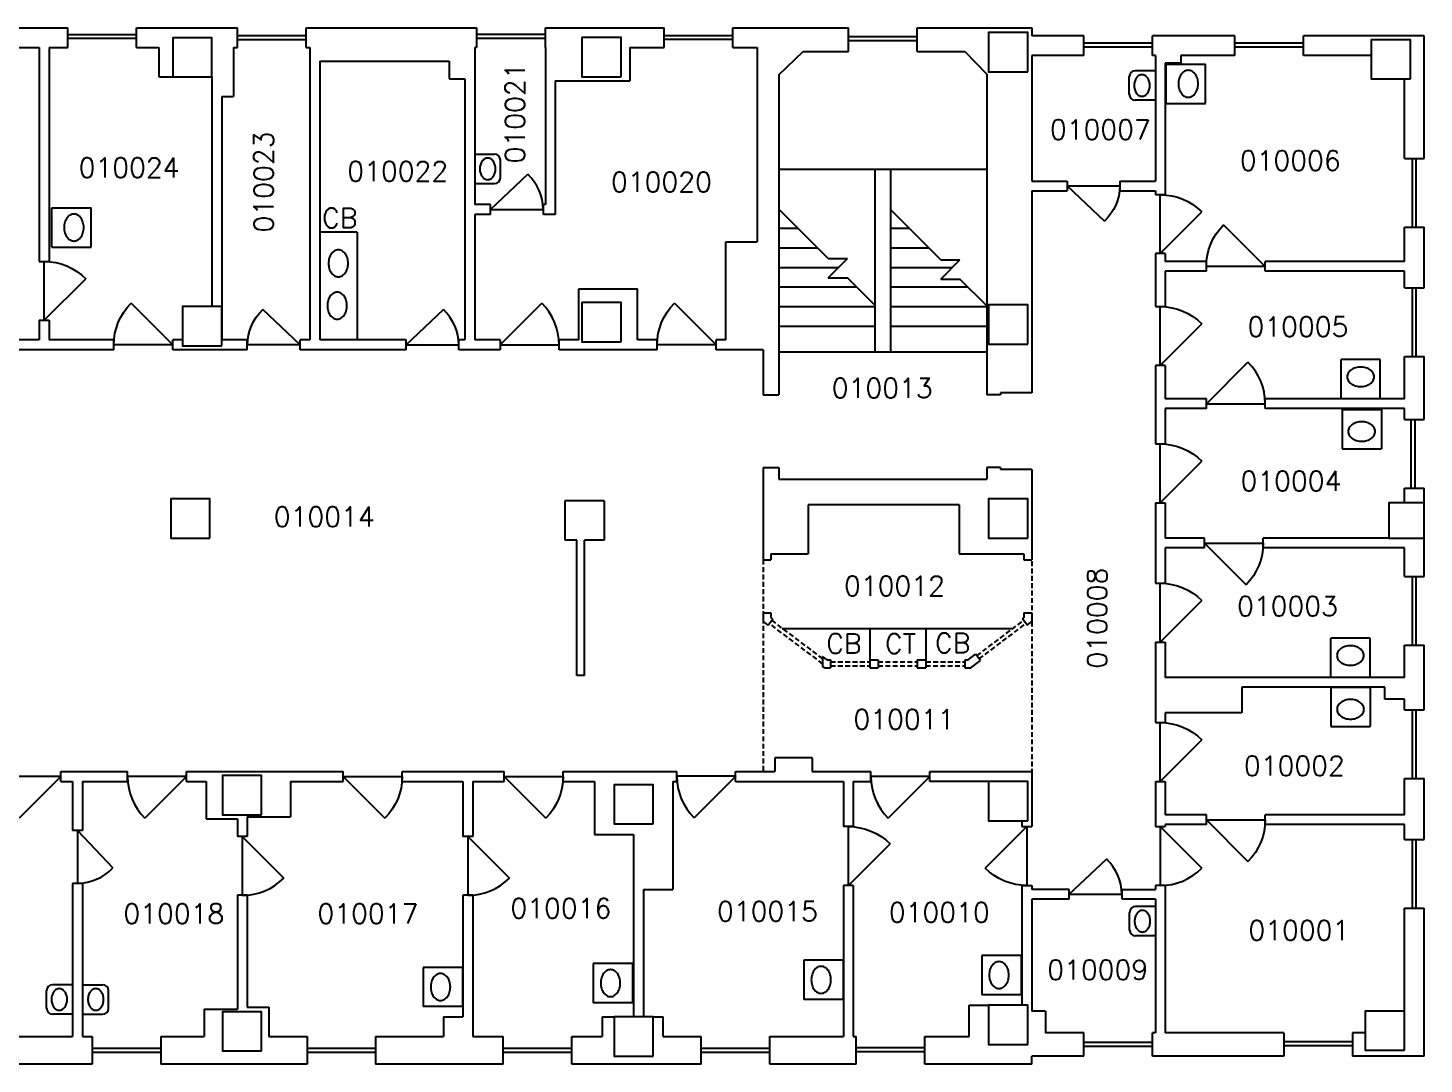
# Model space of a CAD drawing. Extents: x -572 to 188, y -99 to 441.
# Drawn here: x -62 to 9.2, y 125.1 to 177.9 of the extents above; entities that cross this region are included whole.
import ezdxf
from ezdxf.enums import TextEntityAlignment as Align

# ---------------------------------------------------------------- set-up
doc = ezdxf.new("R2010")
doc.units = 0
doc.header["$MEASUREMENT"] = 0
doc.linetypes.add('HIDDEN', pattern=[0.375, 0.25, -0.125])
for name, color, linetype in [('1', 7, 'CONTINUOUS'), ('15', 7, 'CONTINUOUS'), ('2', 7, 'CONTINUOUS'), ('25', 7, 'CONTINUOUS'), ('26', 7, 'CONTINUOUS'), ('27', 7, 'CONTINUOUS'), ('28', 7, 'CONTINUOUS'), ('29', 7, 'CONTINUOUS'), ('3', 7, 'CONTINUOUS'), ('4', 7, 'CONTINUOUS')]:
    doc.layers.add(name, color=color, linetype=linetype)
doc.styles.add('ROMANS', font='ROMANS', dxfattribs={"height": 0.2})

# ---------------------------------------------------------------- blocks, each defined once
blk = doc.blocks.new('DRLH32')
at = {"layer": '26', "color": 6, "linetype": 'Continuous'}
for q in [(1.886, 1.886), (2.667, 0)]:
    blk.add_line((0, 0), q, dxfattribs=at)
blk.add_arc((-0.003, 0), 2.67, 0, 44.94989, dxfattribs=at)
blk = doc.blocks.new('DRLH36')
at = {"layer": '26', "color": 6, "linetype": 'Continuous'}
for q in [(2.1213, 2.1213), (3, 0)]:
    blk.add_line((0, 0), q, dxfattribs=at)
blk.add_arc((0, 0), 3, 360, 45, dxfattribs=at)
blk = doc.blocks.new('DRRH36')
at = {"layer": '26', "color": 6, "linetype": 'Continuous', "yscale": -1, "rotation": 180}
blk.add_blockref('DRLH36', (0, 0), dxfattribs=at)
blk = doc.blocks.new('SINK2')
at = {"layer": '25', "color": 253, "linetype": 'Continuous'}
for p, q in [((0, 1), (-2, 1)), ((-2, 1), (-2, -1)), ((0, 1), (0, -1)), ((0, -1), (-2, -1))]:
    blk.add_line(p, q, dxfattribs=at)
blk.add_lwpolyline([(-1.12, -0.688, 0.066843), (-1.023, -0.674, 0.062769), (-0.929, -0.635, 0.056398), (-0.842, -0.572, 0.049772), (-0.767, -0.486, 0.044142), (-0.704, -0.382, 0.039957), (-0.658, -0.263, 0.03725), (-0.63, -0.134, 0.035932), (-0.62, 0, 0.035932), (-0.63, 0.134, 0.03725), (-0.658, 0.263, 0.039957), (-0.704, 0.382, 0.044142), (-0.767, 0.486, 0.049772), (-0.842, 0.572, 0.056398), (-0.929, 0.635, 0.062769), (-1.023, 0.674, 0.066843), (-1.12, 0.688, 0.066843), (-1.218, 0.674, 0.062769), (-1.312, 0.635, 0.056398), (-1.398, 0.572, 0.049772), (-1.474, 0.486, 0.044142), (-1.536, 0.382, 0.039957), (-1.582, 0.263, 0.03725), (-1.611, 0.134, 0.035932), (-1.62, 0, 0.035932), (-1.611, -0.134, 0.03725), (-1.582, -0.263, 0.039957), (-1.536, -0.382, 0.044142), (-1.474, -0.486, 0.049772), (-1.398, -0.572, 0.056398), (-1.312, -0.635, 0.062769), (-1.218, -0.674, 0.066843)], format="xyb", close=True, dxfattribs=at)
blk = doc.blocks.new('SINK5')
at = {"layer": '25', "color": 253, "linetype": 'Continuous'}
blk.add_lwpolyline([(0.688, 0, 0.066843), (0.674, 0.098, 0.062769), (0.635, 0.191, 0.056398), (0.572, 0.278, 0.049772), (0.486, 0.354, 0.044142), (0.382, 0.416, 0.039957), (0.263, 0.462, 0.03725), (0.134, 0.49, 0.035932), (0, 0.5, 0.035932), (-0.134, 0.49, 0.03725), (-0.263, 0.462, 0.039957), (-0.382, 0.416, 0.044142), (-0.486, 0.354, 0.049772), (-0.572, 0.278, 0.056398), (-0.635, 0.191, 0.062769), (-0.674, 0.098, 0.066843), (-0.688, 0, 0.066843), (-0.674, -0.098, 0.062769), (-0.635, -0.191, 0.056398), (-0.572, -0.278, 0.049772), (-0.486, -0.354, 0.044142), (-0.382, -0.416, 0.039957), (-0.263, -0.462, 0.03725), (-0.134, -0.49, 0.035932), (0, -0.5, 0.035932), (0.134, -0.49, 0.03725), (0.263, -0.462, 0.039957), (0.382, -0.416, 0.044142), (0.486, -0.354, 0.049772), (0.572, -0.278, 0.056398), (0.635, -0.191, 0.062769), (0.674, -0.098, 0.066843)], format="xyb", close=True, dxfattribs=at)

msp = doc.modelspace()

# ---------------------------------------------------------------- linework, layer by layer
at = {"layer": '1', "color": 4, "linetype": 'Continuous'}
for p, q in [((-66.074, 177.857), (-59.974, 177.857)), ((-59.974, 176.857), (-59.974, 177.857)), ((-56.474, 176.857), (-56.474, 177.857)), ((-56.474, 177.857), (-51.324, 177.857)), ((-51.324, 176.857), (-51.324, 177.857)), ((-47.824, 176.857), (-47.824, 177.857)), ((-47.824, 177.857), (-39.124, 177.857)), ((-39.124, 176.857), (-39.124, 177.857)), ((-35.624, 176.857), (-35.624, 177.857)), ((-35.624, 177.857), (-29.574, 177.857)), ((-29.574, 176.857), (-29.574, 177.857)), ((-26.074, 176.857), (-26.074, 177.857)), ((-26.074, 177.857), (-20.174, 177.857)), ((-20.174, 176.656), (-20.174, 177.857)), ((-16.674, 176.656), (-16.674, 177.857)), ((-16.674, 177.857), (-10.825, 177.857)), ((-10.825, 177.857), (-10.825, 177.457)), ((-8.174, 177.457), (-10.825, 177.457)), ((-8.174, 176.457), (-8.174, 177.457)), ((-4.674, 176.457), (-4.674, 177.457)), ((-0.474, 177.457), (-4.674, 177.457)), ((-0.474, 176.457), (-0.474, 177.457)), ((3.026, 176.457), (3.026, 177.457)), ((9.175, 177.457), (3.026, 177.457)), ((9.175, 171.207), (9.175, 177.457)), ((-66.074, 176.857), (-61.424, 176.857)), ((-60.924, 176.857), (-59.974, 176.857)), ((-56.474, 176.857), (-55.324, 176.857)), ((-51.524, 176.857), (-51.324, 176.857)), ((-47.824, 176.857), (-47.624, 176.857)), ((-39.124, 176.857), (-39.224, 176.857)), ((-31.324, 176.857), (-29.574, 176.857)), ((-26.074, 176.857), (-24.824, 176.857)), ((-22.487, 176.656), (-20.174, 176.656)), ((-16.674, 176.656), (-14.245, 176.656)), ((-47.124, 176.156), (-40.524, 176.156)), ((-8.174, 176.457), (-10.824, 176.457)), ((-4.524, 176.457), (-4.674, 176.457)), ((-0.474, 176.457), (-3.224, 176.457)), ((6.475, 176.457), (3.026, 176.457)), ((8.175, 171.207), (8.175, 175.256)), ((8.175, 171.207), (9.175, 171.207)), ((8.175, 167.707), (9.175, 167.707)), ((8.175, 165.957), (8.175, 167.707)), ((9.175, 164.607), (9.175, 167.707)), ((8.175, 164.607), (8.175, 165.457)), ((8.175, 164.607), (9.175, 164.607)), ((8.175, 161.107), (9.175, 161.107)), ((8.175, 158.957), (8.175, 161.107)), ((9.175, 157.906), (9.175, 161.107)), ((8.175, 157.906), (8.175, 158.457)), ((8.175, 157.906), (9.175, 157.906)), ((8.175, 154.406), (9.175, 154.406)), ((8.175, 153.656), (8.175, 154.406)), ((9.175, 149.906), (9.175, 154.406)), ((8.175, 149.906), (8.175, 151.357)), ((8.175, 149.906), (9.175, 149.906)), ((8.175, 146.406), (9.175, 146.406)), ((8.175, 144.756), (8.175, 146.406)), ((9.175, 143.107), (9.175, 146.406)), ((8.175, 143.107), (8.175, 143.656)), ((8.175, 143.107), (9.175, 143.107)), ((8.175, 139.607), (9.175, 139.607)), ((8.175, 137.756), (8.175, 139.607)), ((9.175, 136.506), (9.175, 139.607)), ((8.175, 136.506), (8.175, 137.256)), ((8.175, 136.506), (9.175, 136.506)), ((8.175, 133.006), (9.175, 133.006)), ((8.175, 127.757), (8.175, 133.006)), ((9.175, 125.457), (9.175, 133.006)), ((-64.475, 126.457), (-59.724, 126.457)), ((-59.224, 126.457), (-58.725, 126.457)), ((-58.725, 126.457), (-58.725, 125.056)), ((-55.225, 126.457), (-55.225, 125.056)), ((-55.225, 126.457), (-53.024, 126.457)), ((-49.724, 126.457), (-47.775, 126.457)), ((-47.775, 126.457), (-47.775, 125.056)), ((-44.275, 126.457), (-44.275, 125.056)), ((-44.275, 126.457), (-40.824, 126.457)), ((-39.324, 126.457), (-37.774, 126.457)), ((-37.774, 125.056), (-37.774, 126.457)), ((-34.274, 125.056), (-34.274, 126.457)), ((-34.274, 126.457), (-32.724, 126.457)), ((-29.624, 126.457), (-27.674, 126.457)), ((-27.674, 125.056), (-27.674, 126.457)), ((-24.174, 125.056), (-24.174, 126.457)), ((-24.174, 126.457), (-20.424, 126.457)), ((-19.924, 126.457), (-19.774, 126.457)), ((-19.774, 125.056), (-19.774, 126.457)), ((-16.274, 125.056), (-16.274, 126.457)), ((-16.274, 126.457), (-14.024, 126.457)), ((-8.174, 126.656), (-10.124, 126.656)), ((-8.174, 125.457), (-8.174, 126.656)), ((-4.674, 125.457), (-4.674, 126.656)), ((-4.524, 126.656), (-4.674, 126.656)), ((2.025, 126.656), (-4.024, 126.656)), ((2.025, 126.656), (2.025, 125.457)), ((5.525, 126.656), (5.525, 125.457)), ((6.175, 126.656), (5.525, 126.656)), ((-10.825, 125.056), (-10.825, 125.457)), ((-8.174, 125.457), (-10.825, 125.457)), ((2.025, 125.457), (-4.674, 125.457)), ((9.175, 125.457), (5.525, 125.457)), ((-58.725, 125.056), (-64.475, 125.056)), ((-47.775, 125.056), (-55.225, 125.056)), ((-37.774, 125.056), (-44.275, 125.056)), ((-27.674, 125.056), (-34.274, 125.056)), ((-19.774, 125.056), (-24.174, 125.056)), ((-10.825, 125.056), (-16.274, 125.056))]:
    msp.add_line(p, q, dxfattribs=at)
at = {"layer": '15', "color": 1, "linetype": 'Continuous'}
for p, q in [((-24.824, 176.857), (-24.824, 166.957)), ((-23.724, 175.467), (-22.487, 176.656)), ((-14.245, 176.656), (-13.124, 175.507)), ((-10.824, 176.457), (-10.824, 170.056)), ((-23.724, 175.467), (-23.724, 159.156)), ((-13.124, 175.507), (-13.124, 159.156)), ((-10.824, 169.556), (-10.824, 159.256)), ((-24.524, 161.457), (-24.524, 159.156)), ((-24.524, 159.156), (-23.724, 159.156)), ((-12.424, 159.156), (-13.124, 159.156)), ((-10.824, 159.256), (-12.424, 159.256)), ((-12.424, 159.256), (-12.424, 159.156)), ((-24.524, 155.457), (-23.724, 155.457)), ((-24.524, 155.457), (-24.524, 151.056)), ((-23.724, 155.457), (-23.724, 154.857)), ((-12.424, 155.457), (-13.124, 155.457)), ((-13.124, 155.457), (-13.124, 154.857)), ((-12.424, 155.457), (-12.424, 155.357)), ((-10.824, 155.357), (-12.424, 155.357)), ((-10.824, 155.357), (-10.824, 151.056)), ((-23.724, 154.857), (-13.124, 154.857)), ((-14.524, 153.556), (-22.224, 153.556)), ((-22.224, 153.556), (-22.224, 151.056)), ((-14.524, 153.556), (-14.524, 151.056)), ((-24.124, 151.056), (-22.224, 151.056)), ((-14.524, 151.056), (-11.224, 151.056))]:
    msp.add_line(p, q, dxfattribs=at)
at = {"layer": '2', "color": 1, "linetype": 'Continuous'}
for p, q in [((-32.624, 153.756), (-34.624, 153.756)), ((-34.624, 153.756), (-34.624, 151.756)), ((-32.624, 153.756), (-32.624, 151.756)), ((-34.024, 151.756), (-34.624, 151.756)), ((-32.624, 151.756), (-33.624, 151.756))]:
    msp.add_line(p, q, dxfattribs=at)
for points in [[(-52.624, 175.357), (-52.624, 177.357), (-54.624, 177.357), (-54.624, 175.357), (-52.624, 175.357)], [(-31.764, 175.366), (-31.764, 177.366), (-33.764, 177.366), (-33.764, 175.366), (-31.764, 175.366)], [(-11.024, 175.627), (-11.024, 177.627), (-13.024, 177.627), (-13.024, 175.627), (-11.024, 175.627)], [(8.475, 175.256), (8.475, 177.256), (6.475, 177.256), (6.475, 175.256), (8.475, 175.256)], [(-31.764, 161.857), (-31.764, 163.857), (-33.764, 163.857), (-33.764, 161.857), (-31.764, 161.857)], [(-11.024, 161.75), (-11.024, 163.75), (-13.024, 163.75), (-13.024, 161.75), (-11.024, 161.75)], [(-52.124, 161.656), (-52.124, 163.656), (-54.124, 163.656), (-54.124, 161.656), (-52.124, 161.656)], [(-52.724, 151.857), (-52.724, 153.857), (-54.724, 153.857), (-54.724, 151.857), (-52.724, 151.857)], [(-11.024, 151.86), (-11.024, 153.86), (-13.024, 153.86), (-13.024, 151.86), (-11.024, 151.86)], [(9.175, 153.656), (7.375, 153.656), (7.375, 151.857), (9.175, 151.857), (9.175, 153.656)], [(-50.091, 137.762), (-50.091, 139.762), (-52.091, 139.762), (-52.091, 137.762), (-50.091, 137.762)], [(-30.124, 137.294), (-30.124, 139.294), (-32.124, 139.294), (-32.124, 137.294), (-30.124, 137.294)], [(-11.024, 137.457), (-11.024, 139.457), (-13.024, 139.457), (-13.024, 137.457), (-11.024, 137.457)], [(-50.091, 125.724), (-50.091, 127.724), (-52.091, 127.724), (-52.091, 125.724), (-50.091, 125.724)], [(-30.124, 125.457), (-30.124, 127.457), (-32.124, 127.457), (-32.124, 125.457), (-30.124, 125.457)], [(-11.024, 126.056), (-11.024, 128.056), (-13.024, 128.056), (-13.024, 126.056), (-11.024, 126.056)], [(8.175, 125.757), (8.175, 127.757), (6.175, 127.757), (6.175, 125.757), (8.175, 125.757)]]:
    msp.add_lwpolyline(points, dxfattribs=at)
at = {"layer": '25', "color": 253, "linetype": 'Continuous'}
for p, q in [((-5.858, 174.474), (-5.858, 175.374)), ((-4.524, 175.674), (-5.558, 175.674)), ((-4.524, 174.174), (-5.558, 174.174)), ((-39.224, 171.423), (-38.214, 171.423)), ((-37.914, 170.223), (-37.914, 171.123)), ((-39.224, 169.923), (-38.214, 169.923)), ((-45.224, 167.457), (-47.124, 167.457)), ((-45.224, 167.457), (-45.224, 161.957)), ((-23.544, 147.256), (-11.78, 147.256)), ((-19.09, 147.256), (-19.09, 145.656)), ((-16.23, 147.256), (-16.23, 145.656)), ((-5.835, 131.887), (-5.835, 132.786)), ((-4.524, 133.087), (-5.535, 133.087)), ((-4.524, 131.587), (-5.535, 131.587)), ((-59.724, 129.099), (-60.754, 129.099)), ((-59.224, 129.099), (-58.194, 129.099)), ((-61.054, 127.899), (-61.054, 128.799)), ((-57.894, 127.899), (-57.894, 128.799)), ((-59.724, 127.599), (-60.754, 127.599)), ((-59.224, 127.599), (-58.194, 127.599))]:
    msp.add_line(p, q, dxfattribs=at)
for points in [[(-5.208, 174.374, 0.066843), (-5.13, 174.384, 0.062769), (-5.055, 174.415, 0.056398), (-4.986, 174.466, 0.049772), (-4.925, 174.535, 0.044142), (-4.875, 174.618, 0.039957), (-4.838, 174.713, 0.03725), (-4.815, 174.816, 0.035932), (-4.808, 174.924, 0.035932), (-4.815, 175.031, 0.03725), (-4.838, 175.134, 0.039957), (-4.875, 175.229, 0.044142), (-4.925, 175.313, 0.049772), (-4.986, 175.381, 0.056398), (-5.055, 175.432, 0.062769), (-5.13, 175.463, 0.066843), (-5.208, 175.474, 0.066843), (-5.286, 175.463, 0.062769), (-5.361, 175.432, 0.056398), (-5.43, 175.381, 0.049772), (-5.491, 175.313, 0.044142), (-5.54, 175.229, 0.039957), (-5.577, 175.134, 0.03725), (-5.6, 175.031, 0.035932), (-5.608, 174.924, 0.035932), (-5.6, 174.816, 0.03725), (-5.577, 174.713, 0.039957), (-5.54, 174.618, 0.044142), (-5.491, 174.535, 0.049772), (-5.43, 174.466, 0.056398), (-5.361, 174.415, 0.062769), (-5.286, 174.384, 0.066843)], [(-38.564, 170.123, 0.066843), (-38.486, 170.134, 0.062769), (-38.411, 170.165, 0.056398), (-38.341, 170.216, 0.049772), (-38.281, 170.284, 0.044142), (-38.231, 170.368, 0.039957), (-38.194, 170.463, 0.03725), (-38.171, 170.566, 0.035932), (-38.164, 170.673, 0.035932), (-38.171, 170.78, 0.03725), (-38.194, 170.884, 0.039957), (-38.231, 170.979, 0.044142), (-38.281, 171.062, 0.049772), (-38.341, 171.131, 0.056398), (-38.411, 171.181, 0.062769), (-38.486, 171.213, 0.066843), (-38.564, 171.223, 0.066843), (-38.642, 171.213, 0.062769), (-38.717, 171.181, 0.056398), (-38.786, 171.131, 0.049772), (-38.847, 171.062, 0.044142), (-38.896, 170.979, 0.039957), (-38.933, 170.884, 0.03725), (-38.956, 170.78, 0.035932), (-38.964, 170.673, 0.035932), (-38.956, 170.566, 0.03725), (-38.933, 170.463, 0.039957), (-38.896, 170.368, 0.044142), (-38.847, 170.284, 0.049772), (-38.786, 170.216, 0.056398), (-38.717, 170.165, 0.062769), (-38.642, 170.134, 0.066843)], [(-5.185, 131.786, 0.066843), (-5.107, 131.797, 0.062769), (-5.032, 131.828, 0.056398), (-4.963, 131.879, 0.049772), (-4.902, 131.948, 0.044142), (-4.852, 132.031, 0.039957), (-4.815, 132.126, 0.03725), (-4.793, 132.229, 0.035932), (-4.785, 132.337, 0.035932), (-4.793, 132.444, 0.03725), (-4.815, 132.547, 0.039957), (-4.852, 132.642, 0.044142), (-4.902, 132.725, 0.049772), (-4.963, 132.794, 0.056398), (-5.032, 132.845, 0.062769), (-5.107, 132.876, 0.066843), (-5.185, 132.887, 0.066843), (-5.263, 132.876, 0.062769), (-5.338, 132.845, 0.056398), (-5.407, 132.794, 0.049772), (-5.468, 132.725, 0.044142), (-5.518, 132.642, 0.039957), (-5.555, 132.547, 0.03725), (-5.577, 132.444, 0.035932), (-5.585, 132.337, 0.035932), (-5.577, 132.229, 0.03725), (-5.555, 132.126, 0.039957), (-5.518, 132.031, 0.044142), (-5.468, 131.948, 0.049772), (-5.407, 131.879, 0.056398), (-5.338, 131.828, 0.062769), (-5.263, 131.797, 0.066843)], [(-60.404, 127.799, 0.066843), (-60.326, 127.81, 0.062769), (-60.251, 127.841, 0.056398), (-60.182, 127.892, 0.049772), (-60.121, 127.96, 0.044142), (-60.071, 128.044, 0.039957), (-60.034, 128.139, 0.03725), (-60.011, 128.242, 0.035932), (-60.004, 128.349, 0.035932), (-60.011, 128.457, 0.03725), (-60.034, 128.56, 0.039957), (-60.071, 128.655, 0.044142), (-60.121, 128.738, 0.049772), (-60.182, 128.807, 0.056398), (-60.251, 128.858, 0.062769), (-60.326, 128.889, 0.066843), (-60.404, 128.899, 0.066843), (-60.482, 128.889, 0.062769), (-60.557, 128.858, 0.056398), (-60.626, 128.807, 0.049772), (-60.687, 128.738, 0.044142), (-60.736, 128.655, 0.039957), (-60.773, 128.56, 0.03725), (-60.796, 128.457, 0.035932), (-60.804, 128.349, 0.035932), (-60.796, 128.242, 0.03725), (-60.773, 128.139, 0.039957), (-60.736, 128.044, 0.044142), (-60.687, 127.96, 0.049772), (-60.626, 127.892, 0.056398), (-60.557, 127.841, 0.062769), (-60.482, 127.81, 0.066843)], [(-58.544, 127.799, 0.066843), (-58.465, 127.81, 0.062769), (-58.39, 127.841, 0.056398), (-58.321, 127.892, 0.049772), (-58.261, 127.96, 0.044142), (-58.211, 128.044, 0.039957), (-58.174, 128.139, 0.03725), (-58.151, 128.242, 0.035932), (-58.144, 128.349, 0.035932), (-58.151, 128.457, 0.03725), (-58.174, 128.56, 0.039957), (-58.211, 128.655, 0.044142), (-58.261, 128.738, 0.049772), (-58.321, 128.807, 0.056398), (-58.39, 128.858, 0.062769), (-58.465, 128.889, 0.066843), (-58.544, 128.899, 0.066843), (-58.622, 128.889, 0.062769), (-58.697, 128.858, 0.056398), (-58.766, 128.807, 0.049772), (-58.826, 128.738, 0.044142), (-58.876, 128.655, 0.039957), (-58.913, 128.56, 0.03725), (-58.936, 128.457, 0.035932), (-58.944, 128.349, 0.035932), (-58.936, 128.242, 0.03725), (-58.913, 128.139, 0.039957), (-58.876, 128.044, 0.044142), (-58.826, 127.96, 0.049772), (-58.766, 127.892, 0.056398), (-58.697, 127.841, 0.062769), (-58.622, 127.81, 0.066843)]]:
    msp.add_lwpolyline(points, format="xyb", close=True, dxfattribs=at)
for centre, start, end in [((-5.558, 175.374), 90, 180), ((-5.558, 174.474), 180, 270), ((-38.214, 171.123), 0, 90), ((-38.214, 170.223), 270, 0), ((-5.535, 132.786), 90, 180), ((-5.535, 131.887), 180, 270), ((-60.754, 128.799), 90, 180), ((-58.194, 128.799), 0, 90), ((-60.754, 127.899), 180, 270), ((-58.194, 127.899), 270, 0)]:
    msp.add_arc(centre, 0.3, start, end, dxfattribs=at)
at = {"layer": '26', "color": 6, "linetype": 'Continuous'}
for p, q in [((-61.424, 176.857), (-61.424, 165.957)), ((-60.924, 176.857), (-60.924, 165.957)), ((-47.624, 176.857), (-47.624, 161.957)), ((-39.224, 176.857), (-39.224, 168.857)), ((-35.624, 176.857), (-35.624, 168.857)), ((-47.124, 176.156), (-47.124, 161.957)), ((-4.524, 176.457), (-4.524, 170.056)), ((-4.024, 176.056), (-4.024, 169.357)), ((-52.624, 175.357), (-52.624, 163.656)), ((-39.724, 175.256), (-39.724, 161.957)), ((-35.124, 175.156), (-35.124, 168.357)), ((-52.124, 174.357), (-52.124, 161.957)), ((-18.824, 170.656), (-18.824, 161.357)), ((-18.024, 170.656), (-18.024, 161.357)), ((-9.024, 170.056), (-9.024, 169.556)), ((-6.337, 170.056), (-6.337, 169.556)), ((-4.524, 169.556), (-4.524, 169.357)), ((-38.424, 168.357), (-38.424, 168.857)), ((-35.724, 168.357), (-35.724, 168.857)), ((-39.224, 168.357), (-39.224, 161.957)), ((-21.206, 166.102), (-23.724, 168.621)), ((-15.469, 166.041), (-18.024, 168.596)), ((-26.424, 161.957), (-26.424, 166.957)), ((-21.206, 165.123), (-20.227, 166.102)), ((-21.206, 166.102), (-20.227, 166.102)), ((-15.469, 165.062), (-14.49, 166.041)), ((-15.469, 166.041), (-14.49, 166.041)), ((-4.524, 166.357), (-4.524, 163.656)), ((-4.024, 166.357), (-4.024, 165.957)), ((-1.924, 165.457), (-1.924, 165.957)), ((1.076, 165.457), (1.076, 165.957)), ((-4.024, 165.457), (-4.024, 163.656)), ((-21.206, 165.123), (-20.227, 165.123)), ((-18.824, 163.721), (-20.227, 165.123)), ((-15.469, 165.062), (-14.49, 165.062)), ((-13.124, 163.696), (-14.49, 165.062)), ((-61.424, 162.957), (-61.424, 161.957)), ((-60.924, 162.957), (-60.924, 161.957)), ((-57.624, 161.457), (-57.624, 161.957)), ((-54.624, 161.457), (-54.624, 161.957)), ((-50.824, 161.457), (-50.824, 161.957)), ((-48.124, 161.457), (-48.124, 161.957)), ((-42.724, 161.457), (-42.724, 161.957)), ((-40.037, 161.457), (-40.037, 161.957)), ((-37.924, 161.957), (-37.924, 161.457)), ((-34.924, 161.457), (-34.924, 161.957)), ((-29.924, 161.457), (-29.924, 161.957)), ((-26.924, 161.457), (-26.924, 161.957)), ((-4.524, 160.656), (-4.524, 156.656)), ((-4.024, 160.656), (-4.024, 158.957)), ((-1.924, 158.457), (-1.924, 158.957)), ((1.076, 158.457), (1.076, 158.957)), ((-4.024, 158.457), (-4.024, 156.656)), ((-4.524, 153.656), (-4.524, 149.556)), ((-4.024, 153.656), (-4.024, 151.857)), ((-34.024, 144.857), (-34.024, 151.756)), ((-33.624, 144.857), (-33.624, 151.756)), ((-2.024, 151.357), (-2.024, 151.857)), ((0.976, 151.357), (0.976, 151.857)), ((-4.024, 151.357), (-4.024, 149.556)), ((-24.273, 147.43), (-24.524, 147.619)), ((-24.032, 147.75), (-24.124, 147.819)), ((-11.293, 147.749), (-11.224, 147.801)), ((-11.052, 147.43), (-10.824, 147.601)), ((-14.07, 145.656), (-13.688, 145.944)), ((-4.524, 146.556), (-4.524, 142.457)), ((-4.024, 146.556), (-4.024, 144.756)), ((-21.255, 145.656), (-21.49, 145.834)), ((-21.49, 145.834), (-21.49, 145.334)), ((-21.388, 145.256), (-21.49, 145.334)), ((-21.09, 145.656), (-21.09, 145.256)), ((-19.09, 145.656), (-19.09, 145.256)), ((-18.665, 145.656), (-18.665, 145.256)), ((-16.665, 145.656), (-16.665, 145.256)), ((-16.665, 145.656), (-16.665, 145.256)), ((-16.235, 145.656), (-16.235, 145.256)), ((-14.235, 145.656), (-14.235, 145.256)), ((-13.936, 145.256), (-13.448, 145.624)), ((-0.124, 144.256), (-0.124, 142.957)), ((-4.024, 142.957), (-4.024, 142.457)), ((-23.924, 140.656), (-23.924, 139.957)), ((-22.024, 140.656), (-22.024, 139.957)), ((-60.324, 139.457), (-60.324, 139.957)), ((-56.924, 139.457), (-56.924, 139.957)), ((-53.924, 139.457), (-53.924, 139.957)), ((-45.924, 139.457), (-45.924, 139.957)), ((-42.924, 139.457), (-42.924, 139.957)), ((-37.724, 139.457), (-37.724, 139.957)), ((-34.724, 139.457), (-34.724, 139.957)), ((-28.924, 139.457), (-28.924, 139.957)), ((-25.924, 139.457), (-25.924, 139.957)), ((-19.024, 139.457), (-19.024, 139.957)), ((-16.024, 139.457), (-16.024, 139.957)), ((-10.824, 139.957), (-10.824, 137.156)), ((-59.724, 139.457), (-59.724, 136.957)), ((-59.224, 139.457), (-59.224, 136.957)), ((-39.824, 139.457), (-39.824, 136.656)), ((-39.324, 139.457), (-39.324, 136.656)), ((-29.124, 139.457), (-29.124, 133.957)), ((-20.424, 139.457), (-20.424, 137.156)), ((-19.924, 139.457), (-19.924, 137.156)), ((-4.524, 139.457), (-4.524, 137.156)), ((-4.024, 139.457), (-4.024, 137.756)), ((-51.324, 137.556), (-51.324, 136.656)), ((-50.824, 137.656), (-50.824, 136.656)), ((-11.324, 137.457), (-11.324, 137.156)), ((-1.924, 137.256), (-1.924, 137.756)), ((1.076, 137.256), (1.076, 137.756)), ((-31.124, 136.756), (-31.124, 127.457)), ((-4.024, 137.256), (-4.024, 137.156)), ((-59.724, 134.256), (-59.724, 126.457)), ((-59.224, 134.256), (-59.224, 126.457)), ((-30.624, 133.957), (-30.624, 127.457)), ((-20.424, 134.156), (-20.424, 126.457)), ((-19.924, 134.156), (-19.924, 126.457)), ((-11.324, 134.156), (-11.324, 128.056)), ((-10.824, 134.156), (-10.824, 133.957)), ((-8.924, 133.457), (-8.924, 133.957)), ((-6.224, 133.457), (-6.224, 133.957)), ((-4.524, 134.156), (-4.524, 133.957)), ((-4.024, 134.156), (-4.024, 126.656)), ((-51.324, 133.656), (-51.324, 127.856)), ((-50.824, 133.656), (-50.824, 127.957)), ((-39.824, 133.656), (-39.824, 127.457)), ((-39.324, 133.656), (-39.324, 126.457)), ((-10.824, 133.457), (-10.824, 127.757)), ((-4.524, 133.457), (-4.524, 126.656))]:
    msp.add_line(p, q, dxfattribs=at)
at = {"layer": '27', "color": 2, "linetype": 'Continuous'}
for p, q in [((-59.974, 177.528), (-56.474, 177.528)), ((-59.974, 177.328), (-56.474, 177.328)), ((-51.324, 177.467), (-47.834, 177.467)), ((-51.324, 177.267), (-47.824, 177.267)), ((-39.124, 177.538), (-35.624, 177.538)), ((-39.124, 177.338), (-35.644, 177.338)), ((-29.574, 177.478), (-26.074, 177.478)), ((-29.574, 177.278), (-26.074, 177.278)), ((-20.174, 177.417), (-16.674, 177.417)), ((-20.174, 177.217), (-16.674, 177.217)), ((-8.174, 177.09), (-4.674, 177.09)), ((-8.174, 176.891), (-4.674, 176.891)), ((-0.474, 177.09), (3.026, 177.09)), ((-0.474, 176.891), (3.026, 176.891)), ((8.579, 167.707), (8.579, 171.207)), ((8.779, 167.707), (8.779, 171.207)), ((8.579, 161.107), (8.579, 164.607)), ((8.779, 161.107), (8.779, 164.607)), ((8.521, 154.406), (8.521, 157.906)), ((8.721, 154.406), (8.721, 157.906)), ((8.579, 146.406), (8.579, 149.906)), ((8.779, 146.413), (8.779, 149.906)), ((8.579, 139.607), (8.579, 143.107)), ((8.779, 139.607), (8.779, 143.107)), ((8.579, 133.006), (8.579, 136.506)), ((8.779, 133.006), (8.779, 136.506)), ((-8.174, 126.174), (-4.674, 126.174)), ((2.025, 126.204), (5.525, 126.204)), ((2.025, 126.004), (5.525, 126.004)), ((-58.725, 125.87), (-55.225, 125.87)), ((-58.725, 125.67), (-55.225, 125.67)), ((-47.775, 125.87), (-44.275, 125.87)), ((-47.775, 125.67), (-44.275, 125.67)), ((-37.774, 125.87), (-34.274, 125.87)), ((-37.774, 125.67), (-34.274, 125.67)), ((-27.674, 125.87), (-24.174, 125.87)), ((-27.674, 125.67), (-24.174, 125.67)), ((-19.774, 125.901), (-16.274, 125.901)), ((-19.774, 125.701), (-16.274, 125.701)), ((-8.174, 125.974), (-4.674, 125.974))]:
    msp.add_line(p, q, dxfattribs=at)
at = {"layer": '27', "color": 2, "linetype": 'HIDDEN'}
for p, q in [((-21.49, 145.459), (-24.213, 147.51)), ((-24.093, 147.67), (-21.49, 145.709)), ((-13.628, 145.864), (-11.232, 147.669)), ((-13.508, 145.704), (-11.112, 147.51)), ((-21.09, 145.556), (-19.09, 145.556)), ((-21.09, 145.357), (-19.09, 145.357)), ((-18.665, 145.556), (-16.665, 145.556)), ((-18.665, 145.357), (-16.688, 145.357)), ((-16.235, 145.357), (-14.235, 145.357)), ((-16.23, 145.556), (-14.235, 145.556))]:
    msp.add_line(p, q, dxfattribs=at)
at = {"layer": '28', "color": 6, "linetype": 'Continuous'}
for p, q in [((-55.324, 176.857), (-55.324, 175.357)), ((-51.524, 176.857), (-51.524, 174.357)), ((-31.324, 176.857), (-31.324, 175.156)), ((-40.524, 176.156), (-40.524, 175.256)), ((-3.224, 176.056), (-4.024, 176.056)), ((-3.224, 176.457), (-3.224, 176.056)), ((-55.324, 175.357), (-54.624, 175.357)), ((-40.524, 175.256), (-39.724, 175.256)), ((-35.124, 175.156), (-31.324, 175.156)), ((-52.124, 174.357), (-51.524, 174.357)), ((-23.724, 170.656), (-13.124, 170.656)), ((-10.824, 170.056), (-9.024, 170.056)), ((-10.824, 169.556), (-9.024, 169.556)), ((-6.337, 170.056), (-4.524, 170.056)), ((-6.337, 169.556), (-4.524, 169.556)), ((-38.424, 168.857), (-39.224, 168.857)), ((-35.624, 168.857), (-35.724, 168.857)), ((-4.024, 169.357), (-4.524, 169.357)), ((-38.424, 168.357), (-39.224, 168.357)), ((-35.124, 168.357), (-35.724, 168.357)), ((-23.724, 167.656), (-22.76, 167.656)), ((-18.024, 167.656), (-17.084, 167.656)), ((-26.424, 166.957), (-24.824, 166.957)), ((-23.724, 166.656), (-21.76, 166.656)), ((-18.024, 166.656), (-16.084, 166.656)), ((-61.424, 165.957), (-60.924, 165.957)), ((-4.024, 166.357), (-4.524, 166.357)), ((-1.924, 165.957), (-4.024, 165.957)), ((8.175, 165.957), (1.076, 165.957)), ((-23.724, 165.656), (-20.672, 165.656)), ((-18.024, 165.656), (-14.875, 165.656)), ((-1.924, 165.457), (-4.024, 165.457)), ((8.175, 165.457), (1.076, 165.457)), ((-33.924, 164.556), (-30.924, 164.556)), ((-33.924, 161.957), (-33.924, 164.556)), ((-30.924, 161.957), (-30.924, 164.556)), ((-23.724, 164.656), (-19.76, 164.656)), ((-18.024, 164.656), (-14.085, 164.656)), ((-23.724, 163.656), (-18.824, 163.656)), ((-18.024, 163.656), (-13.124, 163.656)), ((-4.524, 163.656), (-4.024, 163.656)), ((-61.424, 162.957), (-60.924, 162.957)), ((-23.724, 162.656), (-18.824, 162.656)), ((-18.024, 162.656), (-13.124, 162.656)), ((-61.424, 161.957), (-64.224, 161.957)), ((-57.624, 161.957), (-60.924, 161.957)), ((-54.124, 161.957), (-54.624, 161.957)), ((-50.824, 161.957), (-52.124, 161.957)), ((-47.624, 161.957), (-48.124, 161.957)), ((-42.724, 161.957), (-47.124, 161.957)), ((-39.724, 161.957), (-40.037, 161.957)), ((-37.924, 161.957), (-39.224, 161.957)), ((-33.924, 161.957), (-34.924, 161.957)), ((-29.924, 161.957), (-30.924, 161.957)), ((-26.424, 161.957), (-26.924, 161.957)), ((-57.624, 161.457), (-64.224, 161.457)), ((-50.824, 161.457), (-54.624, 161.457)), ((-42.724, 161.457), (-48.124, 161.457)), ((-37.924, 161.457), (-40.037, 161.457)), ((-29.924, 161.457), (-34.924, 161.457)), ((-24.524, 161.457), (-26.924, 161.457)), ((-23.724, 161.357), (-13.124, 161.357)), ((-4.024, 160.656), (-4.524, 160.656)), ((-1.924, 158.957), (-4.024, 158.957)), ((8.175, 158.957), (1.076, 158.957)), ((-1.924, 158.457), (-4.024, 158.457)), ((8.175, 158.457), (1.076, 158.457)), ((-4.524, 156.656), (-4.024, 156.656)), ((-4.524, 153.656), (-4.024, 153.656)), ((-2.024, 151.857), (-4.024, 151.857)), ((7.375, 151.857), (0.976, 151.857)), ((-24.524, 151.056), (-24.524, 150.756)), ((-24.124, 151.056), (-24.124, 150.756)), ((-11.224, 151.056), (-11.224, 150.756)), ((-2.024, 151.357), (-4.024, 151.357)), ((8.175, 151.357), (0.976, 151.357)), ((-24.524, 150.756), (-24.124, 150.756)), ((-11.224, 150.756), (-10.824, 150.756)), ((-4.524, 149.556), (-4.024, 149.556)), ((-24.524, 148.056), (-24.124, 148.056)), ((-24.524, 148.056), (-24.524, 147.619)), ((-24.124, 148.056), (-24.124, 147.819)), ((-11.224, 148.056), (-10.824, 148.056)), ((-11.224, 148.056), (-11.224, 147.801)), ((-10.824, 148.056), (-10.824, 147.601)), ((-24.273, 147.43), (-24.032, 147.75)), ((-11.052, 147.43), (-11.293, 147.749)), ((-13.448, 145.624), (-13.688, 145.944)), ((-4.524, 146.556), (-4.024, 146.556)), ((-21.388, 145.256), (-21.09, 145.256)), ((-21.255, 145.656), (-21.09, 145.656)), ((-19.09, 145.656), (-18.665, 145.656)), ((-19.09, 145.256), (-18.665, 145.256)), ((-16.665, 145.656), (-16.235, 145.656)), ((-16.665, 145.256), (-16.235, 145.256)), ((-14.235, 145.656), (-14.07, 145.656)), ((-14.235, 145.256), (-13.936, 145.256)), ((-33.624, 144.857), (-34.024, 144.857)), ((8.175, 144.756), (-4.024, 144.756)), ((7.175, 144.256), (-0.124, 144.256)), ((7.175, 143.656), (7.175, 144.256)), ((8.175, 143.656), (7.175, 143.656)), ((-4.524, 142.457), (-4.024, 142.457)), ((-0.124, 142.957), (-4.024, 142.957)), ((-22.024, 140.656), (-23.924, 140.656)), ((-60.324, 139.957), (-56.924, 139.957)), ((-53.924, 139.957), (-45.924, 139.957)), ((-42.924, 139.957), (-37.724, 139.957)), ((-34.724, 139.957), (-28.924, 139.957)), ((-25.924, 139.957), (-23.924, 139.957)), ((-22.024, 139.957), (-19.024, 139.957)), ((-16.024, 139.957), (-10.824, 139.957)), ((-60.324, 139.457), (-59.724, 139.457)), ((-59.224, 139.457), (-56.924, 139.457)), ((-53.924, 139.457), (-52.924, 139.457)), ((-52.924, 139.457), (-52.924, 137.556)), ((-48.624, 139.457), (-45.924, 139.457)), ((-48.624, 139.457), (-48.624, 137.656)), ((-42.924, 139.457), (-39.824, 139.457)), ((-39.324, 139.457), (-37.724, 139.457)), ((-34.724, 139.457), (-33.124, 139.457)), ((-33.124, 139.457), (-33.124, 136.756)), ((-29.124, 139.457), (-28.924, 139.457)), ((-25.924, 139.457), (-20.424, 139.457)), ((-19.924, 139.457), (-19.024, 139.457)), ((-13.024, 139.457), (-16.024, 139.457)), ((-4.524, 139.457), (-4.024, 139.457)), ((-52.924, 137.556), (-51.324, 137.556)), ((-50.824, 137.656), (-48.624, 137.656)), ((-1.924, 137.756), (-4.024, 137.756)), ((8.175, 137.756), (1.076, 137.756)), ((-59.224, 136.957), (-59.724, 136.957)), ((-33.124, 136.756), (-31.124, 136.756)), ((-19.924, 137.156), (-20.424, 137.156)), ((-11.324, 137.156), (-10.824, 137.156)), ((-4.524, 137.156), (-4.024, 137.156)), ((-1.924, 137.256), (-4.024, 137.256)), ((8.175, 137.256), (1.076, 137.256)), ((-50.824, 136.656), (-51.324, 136.656)), ((-39.324, 136.656), (-39.824, 136.656)), ((-59.224, 134.256), (-59.724, 134.256)), ((-30.624, 133.957), (-29.124, 133.957)), ((-19.924, 134.156), (-20.424, 134.156)), ((-11.324, 134.156), (-10.824, 134.156)), ((-8.924, 133.957), (-10.824, 133.957)), ((-6.224, 133.957), (-4.524, 133.957)), ((-4.024, 134.156), (-4.524, 134.156)), ((-50.824, 133.656), (-51.324, 133.656)), ((-39.324, 133.656), (-39.824, 133.656)), ((-8.924, 133.457), (-10.824, 133.457)), ((-4.524, 133.457), (-6.224, 133.457)), ((-53.024, 127.856), (-51.324, 127.856)), ((-53.024, 127.856), (-53.024, 126.457)), ((-50.824, 127.957), (-49.724, 127.957)), ((-49.724, 127.957), (-49.724, 126.457)), ((-40.824, 127.457), (-40.824, 126.457)), ((-40.824, 127.457), (-39.824, 127.457)), ((-32.724, 127.457), (-32.124, 127.457)), ((-32.724, 127.457), (-32.724, 126.457)), ((-30.124, 127.457), (-29.624, 127.457)), ((-29.624, 126.457), (-29.624, 127.457)), ((-14.024, 128.056), (-13.024, 128.056)), ((-14.024, 126.457), (-14.024, 128.056)), ((-10.124, 127.757), (-10.824, 127.757)), ((-10.124, 127.757), (-10.124, 126.656))]:
    msp.add_line(p, q, dxfattribs=at)
at = {"layer": '28', "color": 6, "linetype": 'HIDDEN'}
for p, q in [((-10.824, 151.056), (-10.824, 148.056)), ((-24.524, 150.756), (-24.524, 139.957)), ((-10.824, 147.601), (-10.824, 139.957))]:
    msp.add_line(p, q, dxfattribs=at)
at = {"layer": '29', "color": 7, "linetype": 'Continuous'}
msp.add_line((-10.824, 151.056), (-10.824, 150.756), dxfattribs=at)

# ---------------------------------------------------------------- block references
at = {"layer": '25', "color": 253, "linetype": 'Continuous'}
for name, p, rotation in [('SINK2', (-3.967, 175.01), 180), ('SINK2', (-60.778, 167.686), 180), ('SINK5', (-46.179, 165.859), 90), ('SINK5', (-46.238, 163.703), 90), ('SINK2', (5.942, 158.958), 270), ('SINK2', (5.997, 158.411), 90), ('SINK2', (5.42, 144.757), 270), ('SINK2', (5.425, 144.256), 90)]:
    msp.add_blockref(name, p, dxfattribs=dict(at, rotation=rotation))
for p in [(-20.446, 129.348), (-11.374, 129.59), (-39.848, 128.983), (-31.183, 129.182)]:
    msp.add_blockref('SINK2', p, dxfattribs=at)
at = {"layer": '26', "color": 6, "linetype": 'Continuous', "xscale": 1.007613574980907}
for p, yscale in [((-38.424, 168.607), 0.9539320505895281), ((-9.024, 169.806), -0.9539320505895281), ((-42.724, 161.707), 0.9539320505895281), ((-8.924, 133.707), 0.9539320505895281)]:
    msp.add_blockref('DRLH32', p, dxfattribs=dict(at, yscale=yscale))
at = {"layer": '26', "color": 250, "linetype": 'Continuous'}
for p, rotation in [((-4.274, 166.357), 270), ((-61.174, 162.957), 270), ((-4.274, 160.656), 270), ((-4.274, 153.656), 270), ((-2.024, 151.607), 180), ((-4.274, 146.556), 270), ((-4.274, 139.457), 270), ((-45.924, 139.707), 180), ((-37.724, 139.707), 180), ((-1.924, 137.506), 180), ((-20.174, 134.156), 270), ((-11.074, 137.156), 90)]:
    msp.add_blockref('DRRH36', p, dxfattribs=dict(at, rotation=rotation))
for p in [(1.076, 165.707), (-54.624, 161.707), (-26.924, 161.707)]:
    msp.add_blockref('DRRH36', p, dxfattribs=at)
at = {"layer": '26', "color": 250, "linetype": 'Continuous', "yscale": -1}
for p, rotation in [((-37.924, 161.707), 180), ((-1.924, 158.707), 180), ((-4.274, 137.156), 90), ((-51.074, 136.656), 90), ((-39.574, 136.656), 90)]:
    msp.add_blockref('DRRH36', p, dxfattribs=dict(at, rotation=rotation))
at = {"layer": '26', "color": 6, "linetype": 'Continuous', "xscale": 1.007613574980907}
for p, yscale, rotation in [((-48.124, 161.707), -0.9539320505895281, 180), ((-59.474, 136.957), 0.9539320505895281, 270)]:
    msp.add_blockref('DRLH32', p, dxfattribs=dict(at, yscale=yscale, rotation=rotation))
at = {"layer": '26', "color": 250, "linetype": 'Continuous', "yscale": -1}
for p in [(-60.324, 139.707), (-53.924, 139.707), (-25.921, 139.722), (-16.024, 139.707)]:
    msp.add_blockref('DRRH36', p, dxfattribs=at)

# ---------------------------------------------------------------- texts
at = {"layer": '3', "color": 253, "linetype": 'Continuous', "style": 'ROMANS'}
for p in [(-45.205, 167.672), (-19.506, 145.987), (-13.958, 146.009)]:
    msp.add_text('CB', height=0.9999, rotation=360, dxfattribs=at).set_placement(p, align=Align.RIGHT)
msp.add_text('CT', height=0.9999, dxfattribs=at).set_placement((-16.724, 145.977), align=Align.RIGHT)
at = {"layer": '4', "color": 233, "linetype": 'Continuous', "style": 'ROMANS'}
for s, rotation, p in [('010021', 90, (-36.669, 176.096)), ('010023', 90, (-49.488, 172.577)), ('010008', 90, (-6.993, 150.352)), ('010001', 360, (5.362, 131.373))]:
    msp.add_text(s, height=1, rotation=rotation, dxfattribs=at).set_placement(p, align=Align.RIGHT)
for s, p in [('010007', (-4.757, 172.179)), ('010006', (4.924, 170.6)), ('010024', (-54.275, 170.236)), ('010022', (-40.579, 170.054)), ('010020', (-27.135, 169.507)), ('010005', (5.316, 162.131)), ('010013', (-15.878, 159.002)), ('010004', (4.959, 154.266)), ('010014', (-44.325, 152.444)), ('010012', (-15.255, 148.924)), ('010003', (4.784, 147.89)), ('010011', (-14.773, 142.121)), ('010002', (5.135, 139.753)), ('010018', (-51.993, 132.223)), ('010017', (-42.099, 132.225)), ('010016', (-32.263, 132.497)), ('010015', (-21.729, 132.345)), ('010010', (-12.97, 132.284)), ('010009', (-4.893, 129.358))]:
    msp.add_text(s, height=1, dxfattribs=at).set_placement(p, align=Align.RIGHT)

doc.saveas('drawing.dxf')
